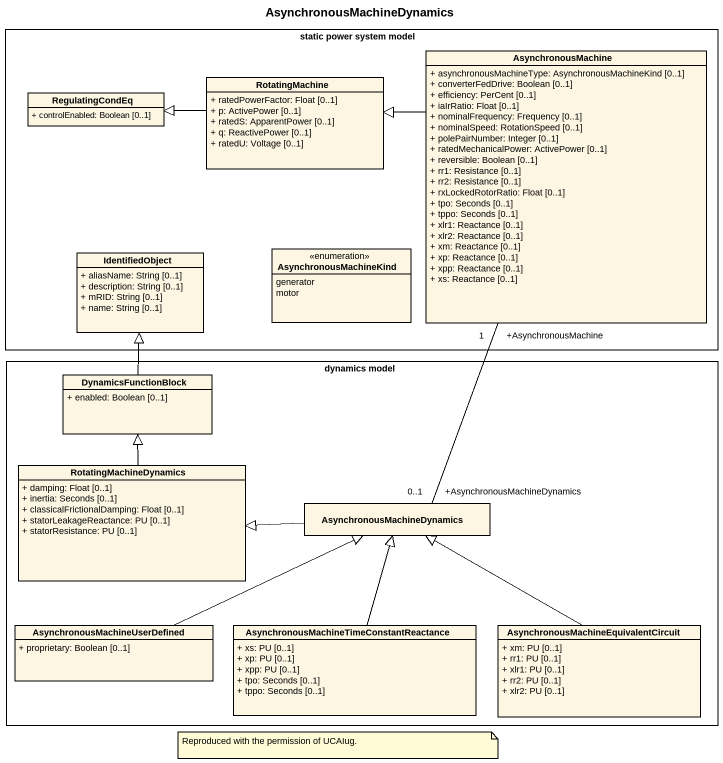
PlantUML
@startuml
title AsynchronousMachineDynamics
hide circle
hide empty members
skinparam classAttributeIconSize 0
rectangle "static power system model" as static_power_system_model {
  class RotatingMachine {
    + ratedPowerFactor: Float [0..1]
    + p: ActivePower [0..1]
    + ratedS: ApparentPower [0..1]
    + q: ReactivePower [0..1]
    + ratedU: Voltage [0..1]
  }
  class AsynchronousMachine {
    + asynchronousMachineType: AsynchronousMachineKind [0..1]
    + converterFedDrive: Boolean [0..1]
    + efficiency: PerCent [0..1]
    + iaIrRatio: Float [0..1]
    + nominalFrequency: Frequency [0..1]
    + nominalSpeed: RotationSpeed [0..1]
    + polePairNumber: Integer [0..1]
    + ratedMechanicalPower: ActivePower [0..1]
    + reversible: Boolean [0..1]
    + rr1: Resistance [0..1]
    + rr2: Resistance [0..1]
    + rxLockedRotorRatio: Float [0..1]
    + tpo: Seconds [0..1]
    + tppo: Seconds [0..1]
    + xlr1: Reactance [0..1]
    + xlr2: Reactance [0..1]
    + xm: Reactance [0..1]
    + xp: Reactance [0..1]
    + xpp: Reactance [0..1]
    + xs: Reactance [0..1]
  }
  class RegulatingCondEq {
    + controlEnabled: Boolean [0..1]
  }
  class IdentifiedObject {
    + aliasName: String [0..1]
    + description: String [0..1]
    + mRID: String [0..1]
    + name: String [0..1]
  }
  enum AsynchronousMachineKind {
    generator
    motor
  }
}
rectangle "dynamics model" as dynamics_model {
  class DynamicsFunctionBlock {
    + enabled: Boolean [0..1]
  }
  class RotatingMachineDynamics {
    + damping: Float [0..1]
    + inertia: Seconds [0..1]
    + classicalFrictionalDamping: Float [0..1]
    + statorLeakageReactance: PU [0..1]
    + statorResistance: PU [0..1]
  }
  class AsynchronousMachineDynamics
  class "AsynchronousMachineUserDefined" as AsynchronousMachineUserDefin {
    + proprietary: Boolean [0..1]
  }
  class "AsynchronousMachineTimeConstantReactance" as AsynchronousMachineTimeConst {
    + xs: PU [0..1]
    + xp: PU [0..1]
    + xpp: PU [0..1]
    + tpo: Seconds [0..1]
    + tppo: Seconds [0..1]
  }
  class "AsynchronousMachineEquivalentCircuit" as AsynchronousMachineEquivalen {
    + xm: PU [0..1]
    + rr1: PU [0..1]
    + xlr1: PU [0..1]
    + rr2: PU [0..1]
    + xlr2: PU [0..1]
  }
}
RotatingMachine -left-|> RegulatingCondEq
AsynchronousMachine -left-|> RotatingMachine
DynamicsFunctionBlock -up-|> IdentifiedObject
RotatingMachineDynamics -up-|> DynamicsFunctionBlock
AsynchronousMachineDynamics "+AsynchronousMachineDynamics\n0..1" -up- "+AsynchronousMachine\n1" AsynchronousMachine
AsynchronousMachineDynamics -left-|> RotatingMachineDynamics
AsynchronousMachineUserDefin -right-|> AsynchronousMachineDynamics
AsynchronousMachineTimeConst -up-|> AsynchronousMachineDynamics
AsynchronousMachineEquivalen -up-|> AsynchronousMachineDynamics
note as N1
  Reproduced with the permission of UCAIug.
end note
@enduml
